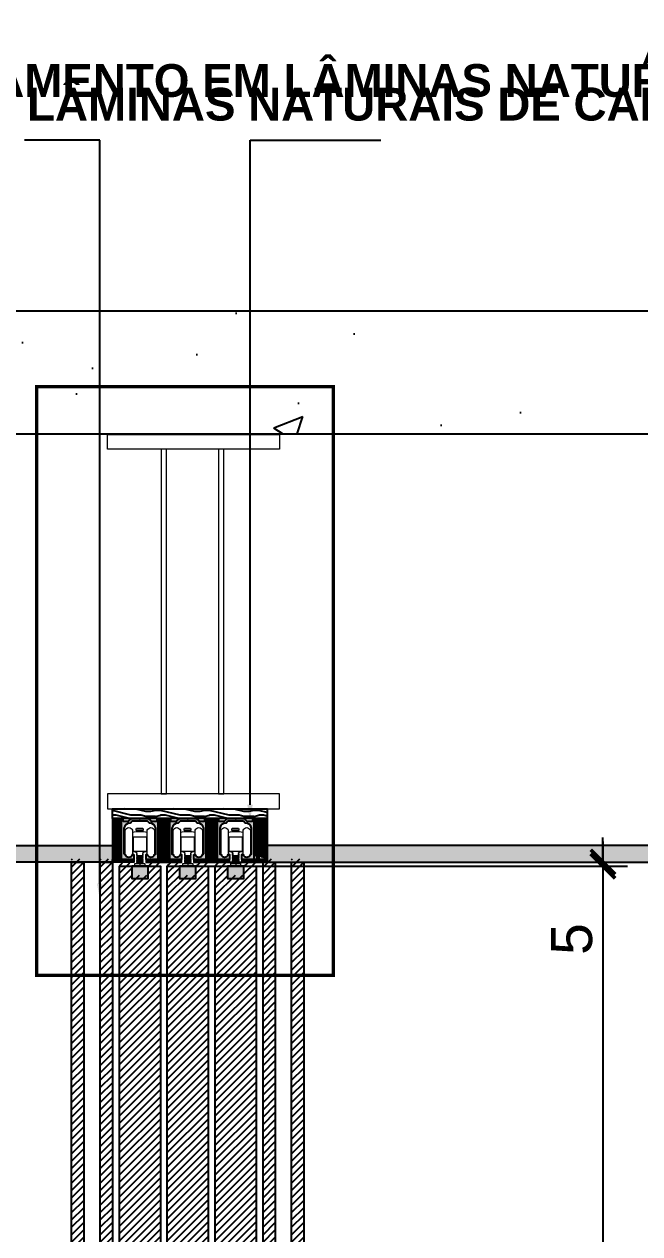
# Model space of a CAD drawing. Header units: millimetres. Extents: x -63251 to 507826, y 5339 to 217512.
# Drawn here: x 179284 to 180035, y 82405 to 83882 of the extents above; entities that cross this region are included whole.
import ezdxf
from ezdxf import colors
from ezdxf.entities.mleader import LeaderData, LeaderLine
from ezdxf.math import Vec2, Vec3

# ---------------------------------------------------------------- set-up
doc = ezdxf.new("R2010")
doc.units = ezdxf.units.MM
doc.header["$PDMODE"] = 3
doc.linetypes.add('TRAÇO 1-1', pattern=[9.525, 6.35, -3.175])
for name, color, linetype in [('AC-EQUIPAMENTO', 7, 'Continuous'), ('COTAS', 9, 'Continuous'), ('DETALHE', 10, 'Continuous'), ('FERRAGEM', 3, 'Continuous'), ('GESSO', 1, 'Continuous'), ('HACHURA', 21, 'Continuous'), ('MARCENARIA . M', 4, 'Continuous'), ('PAREDE', 94, 'Continuous')]:
    doc.layers.add(name, color=color, linetype=linetype)
doc.layers.add('ARQ-PILARES E VIGAS', color=5, linetype='Continuous', lineweight=5)
doc.styles.add('1-1', font='arial.ttf', dxfattribs={"height": 0.2})
doc.styles.add('PADRÃO', font='arial.ttf')
doc.dimstyles.new('1-20', dxfattribs={"dimscale": 20, "dimtxt": 2.5, "dimasz": 1.5, "dimexe": 1.5, "dimexo": 1.5, "dimtad": 1, "dimtxsty": 'PADRÃO', "dimblk": 'ARCHTICK', "dimcen": 2.5, "dimdle": 1.5, "dimclrd": 9, "dimclre": 9, "dimclrt": 6, "dimadec": 0, "dimazin": 0, "dimtfac": 1, "dimtmove": 0, "dimatfit": 3, "dimfxl": 1.25, "dimlwd": -1, "dimlwe": -1, "dimarcsym": 0})
pattern_1 = [(45, (-7700.097, -9249.3288), (-1.122532015, 1.122532015), [])]

# ---------------------------------------------------------------- blocks, each defined once
blk = doc.blocks.new('_ArchTick')
at = {"color": 0, "linetype": 'ByBlock', "const_width": 0.15}
blk.add_lwpolyline([(-0.5, -0.5), (0.5, 0.5)], dxfattribs=at)
blk = doc.blocks.new('*D251')
at = {"layer": 'Defpoints', "color": 0, "transparency": 16777216}
for p in [(179470.9, 82853.7), (179470.9, 79942.7), (179990.5, 79942.7)]:
    blk.add_point(p, dxfattribs=at)
at = {"layer": 'MARCENARIA . M', "color": 9, "transparency": 16777216}
for p, q in [((179990.5, 82883.7), (179990.5, 79912.7)), ((179500.9, 82853.7), (180020.5, 82853.7)), ((179500.9, 79942.7), (180020.5, 79942.7))]:
    blk.add_line(p, q, dxfattribs=at)
at = {"layer": 'MARCENARIA . M', "color": 9, "transparency": 16777216, "xscale": 30, "yscale": 30, "zscale": 30}
for p, rotation in [((179990.5, 82853.7), 90), ((179990.5, 79942.7), 270)]:
    blk.add_blockref('_ArchTick', p, dxfattribs=dict(at, rotation=rotation))
at = {"layer": 'MARCENARIA . M', "color": 6, "transparency": 16777216, "insert": (179952.5, 81398.2), "char_height": 50, "attachment_point": 5, "rotation": 90, "style": 'PADRÃO'}
blk.add_mtext('2911', dxfattribs=at)
blk = doc.blocks.new('*D253')
at = {"layer": 'Defpoints', "color": 0, "transparency": 16777216}
for p in [(179470.9, 82858.7), (179470.9, 82853.7), (179990.5, 82858.7)]:
    blk.add_point(p, dxfattribs=at)
at = {"layer": 'MARCENARIA . M', "color": 9, "transparency": 16777216}
for p, q in [((179990.5, 82858.7), (179990.5, 82888.7)), ((179500.9, 82858.7), (180020.5, 82858.7)), ((179500.9, 82853.7), (180020.5, 82853.7)), ((179990.5, 82858.7), (179990.5, 82853.7)), ((179990.5, 82853.7), (179990.5, 82735.5))]:
    blk.add_line(p, q, dxfattribs=at)
at = {"layer": 'MARCENARIA . M', "color": 9, "transparency": 16777216, "xscale": 30, "yscale": 30, "zscale": 30}
for p, rotation in [((179990.5, 82858.7), 270), ((179990.5, 82853.7), 90)]:
    blk.add_blockref('_ArchTick', p, dxfattribs=dict(at, rotation=rotation))
at = {"layer": 'MARCENARIA . M', "color": 6, "transparency": 16777216, "insert": (179952.6, 82764.6), "char_height": 50, "attachment_point": 5, "rotation": 90, "style": 'PADRÃO'}
blk.add_mtext('5', dxfattribs=at)

msp = doc.modelspace()

# ---------------------------------------------------------------- hatches: boundary and pattern name
at = {"layer": 'AC-EQUIPAMENTO'}
h = msp.add_hatch(dxfattribs=at)
h.set_pattern_fill('ANSI31', color=8, scale=0.5)
h.set_pattern_definition([(45, (-7701.5974, -9249.3288), (-1.122532015, 1.122532015), [])])
h.paths.add_polyline_path([(179402.546, 82911.698), (179391.546, 82911.698), (179391.546, 82865.698), (179391.546, 82861.698), (179397.795, 82861.698), (179397.795, 82865.698), (179400.795, 82865.698), (179400.795, 82861.698), (179402.546, 82861.698)])
h = msp.add_hatch(dxfattribs=at)
h.set_pattern_fill('ANSI31', color=8, scale=0.5)
h.set_pattern_definition([(45, (-7758.5967, -9249.3288), (-1.122532015, 1.122532015), [])])
h.paths.add_polyline_path([(179447.546, 82861.698), (179453.546, 82861.698), (179453.546, 82865.698), (179456.546, 82865.698), (179456.546, 82861.698), (179461.046, 82861.698), (179461.046, 82911.698), (179447.546, 82911.698)])
h = msp.add_hatch(dxfattribs=at)
h.set_pattern_fill('ANSI31', color=8, scale=0.5)
h.set_pattern_definition(pattern_1)
h.paths.add_polyline_path([(179506.046, 82861.698), (179512.046, 82861.698), (179512.046, 82865.698), (179515.046, 82865.698), (179515.046, 82861.698), (179519.546, 82861.698), (179519.546, 82911.698), (179506.046, 82911.698)])
h = msp.add_hatch(dxfattribs=at)
h.set_pattern_fill('ANSI31', color=8, scale=0.5)
h.set_pattern_definition(pattern_1)
h.paths.add_polyline_path([(179564.546, 82865.698), (179570.796, 82865.698), (179580.343, 82861.698), (179580.343, 82911.698), (179564.546, 82911.698)])
h = msp.add_hatch(dxfattribs=at)
h.set_pattern_fill('ANSI31', color=8, scale=2)
h.set_pattern_definition([(45, (5851.8004, 117.213), (-4.49012806, 4.49012806), [])])
h.paths.add_polyline_path([(179356.546, 82862.698), (179341.546, 82862.698), (179341.546, 79937.698), (179356.546, 79937.698)])
h = msp.add_hatch(dxfattribs=at)
h.set_pattern_fill('ANSI31', color=8, scale=2)
h.set_pattern_definition([(45, (5886.8004, 117.213), (-4.49012806, 4.49012806), [])])
h.paths.add_polyline_path([(179391.546, 82862.698), (179376.546, 82862.698), (179376.546, 79937.698), (179391.546, 79937.698)])
h = msp.add_hatch(dxfattribs=at)
h.set_pattern_fill('ANSI31', color=8, scale=0.5)
h.set_pattern_definition([(45, (-7830.5619, -9279.6633), (-1.122532015, 1.122532015), [])])
h.paths.add_polyline_path([(179391.546, 82861.698), (179397.795, 82861.698), (179397.795, 82865.698), (179400.795, 82865.698), (179400.795, 82861.698), (179417.546, 82861.698), (179417.546, 82858.698), (179391.546, 82858.698)])
h = msp.add_hatch(dxfattribs=at)
h.set_pattern_fill('ANSI31', color=8, scale=0.5)
h.set_pattern_definition([(45, (-7943.311, -9279.6633), (-1.122532015, 1.122532015), [])])
h.paths.add_polyline_path([(179476.046, 82861.698), (179456.546, 82861.698), (179456.546, 82865.698), (179453.546, 82865.698), (179453.546, 82861.698), (179432.546, 82861.698), (179432.546, 82858.698), (179476.046, 82858.698)])
h = msp.add_hatch(dxfattribs=at)
h.set_pattern_fill('ANSI31', color=8, scale=0.5)
h.set_pattern_definition([(45, (-7884.8113, -9279.6633), (-1.122532015, 1.122532015), [])])
h.paths.add_polyline_path([(179534.546, 82861.698), (179515.046, 82861.698), (179515.046, 82865.698), (179512.046, 82865.698), (179512.046, 82861.698), (179491.046, 82861.698), (179491.046, 82858.698), (179534.546, 82858.698)])
h = msp.add_hatch(dxfattribs=at)
h.set_pattern_fill('ANSI31', color=8, scale=0.5)
h.set_pattern_definition([(45, (-7829.0614, -9279.6633), (-1.122532015, 1.122532015), [])])
h.paths.add_polyline_path([(179580.343, 82861.698), (179570.796, 82861.698), (179570.796, 82865.698), (179567.796, 82865.698), (179567.796, 82861.698), (179549.546, 82861.698), (179549.546, 82858.698), (179580.343, 82858.698)])
h = msp.add_hatch(dxfattribs=at)
h.set_pattern_fill('ANSI31', color=8, scale=2)
h.set_pattern_definition([(45, (6085.6954, 117.213), (-4.49012806, 4.49012806), [])])
h.paths.add_polyline_path([(179590.441, 82862.698), (179575.441, 82862.698), (179575.441, 79937.698), (179590.441, 79937.698)])
h = msp.add_hatch(dxfattribs=at)
h.set_pattern_fill('ANSI31', color=8, scale=2)
h.set_pattern_definition([(45, (6120.5976, 117.213), (-4.49012806, 4.49012806), [])])
h.paths.add_polyline_path([(179625.343, 82862.698), (179610.343, 82862.698), (179610.343, 79937.698), (179625.343, 79937.698)])
h = msp.add_hatch(dxfattribs=at)
h.set_pattern_fill('ANSI31', color=8, scale=2)
h.set_pattern_definition([(45, (26324.365, -5536.941), (-4.49012806, 4.49012806), [])])
h.paths.add_polyline_path([(179450.046, 82857.698), (179435.046, 82857.698), (179435.046, 82842.698), (179415.046, 82842.698), (179415.046, 82857.698), (179400.046, 82857.698), (179400.046, 79942.698), (179450.046, 79942.698)])
h = msp.add_hatch(dxfattribs=at)
h.set_pattern_fill('ANSI31', color=8, scale=2)
h.set_pattern_definition([(45, (26382.8657, -5536.941), (-4.49012806, 4.49012806), [])])
h.paths.add_polyline_path([(179508.546, 82857.698), (179493.546, 82857.698), (179493.546, 82842.698), (179473.546, 82842.698), (179473.546, 82857.698), (179458.546, 82857.698), (179458.546, 79942.698), (179508.546, 79942.698)])
h = msp.add_hatch(dxfattribs=at)
h.set_pattern_fill('ANSI31', color=8, scale=2)
h.set_pattern_definition([(45, (26441.365, -5536.941), (-4.49012806, 4.49012806), [])])
h.paths.add_polyline_path([(179567.046, 82857.698), (179552.046, 82857.698), (179552.045, 82842.698), (179532.045, 82842.698), (179532.046, 82857.698), (179517.046, 82857.698), (179517.046, 79942.698), (179534.546, 79942.698), (179534.546, 79957.698), (179549.546, 79957.698), (179549.546, 79942.698), (179567.046, 79942.698)])
at = {"layer": 'HACHURA'}
h = msp.add_hatch(dxfattribs=at)
h.set_pattern_fill('AR-CONC', color=21, scale=2)
h.set_pattern_definition([(50, (135179.63, 60829.57), (364.3693, -31.8782), [38.1, -419.1]), (355, (135179.63, 60829.57), (-70.4868, 382.1137), [30.48, -335.2812]), (100.45144, (135210, 60826.9), (293.8825, 350.2355), [32.38, -356.1805]), (46.1842, (135179.63, 60931.17), (542.158, -84.0847), [57.15, -628.65]), (96.6356, (135224.8, 60924.16), (474.808, 494.852), [48.57, -534.271]), (351.1842, (135179.6, 60931.17), (474.808, 494.852), [45.72, -502.9195]), (21, (135230.43, 60905.77), (303.2288, -204.5304), [38.1, -419.1]), (326, (135230.43, 60905.77), (123.604, 368.376), [30.48, -335.28]), (71.45144, (135255.7, 60888.73), (426.8328, 163.8455), [32.38, -356.18]), (37.5, (135179.63, 60829.57), (6.1772, 169.11008), [0, -331.216, 0, -340.36, 0, -336.55]), (7.5, (135179.63, 60829.57), (133.6393, 200.36115), [0, -194.056, 0, -323.596, 0, -128.27]), (327.5, (135066.34, 60829.57), (271.1812, -11.4575), [0, -127, 0, -396.24, 0, -525.78]), (317.5, (135015.54, 60829.57), (296.2584, 50.853), [0, -165.1, 0, -263.144, 0, -373.38])])
h.paths.add_polyline_path([(178233.595, 83531.698), (178233.595, 83381.698), (180729.386, 83381.698), (180729.386, 83531.698)])
at = {"layer": 'HACHURA', "ltscale": 0.3}
h = msp.add_hatch(dxfattribs=at)
h.set_pattern_fill('LEGNO1', color=8, scale=60, angle=180, pattern_type=2)
h.set_pattern_definition([(180, (4166.1, -4.24), (-7e-15, -60), [12, -18, 6, -24]), (180, (4124.1, -5.74), (-7e-15, -60), [12, -48]), (180, (4130.1, -8.74), (-7e-15, -60), [6, -54]), (180, (4163.1, -10.24), (-7e-15, -60), [3, -42, 3, -12]), (180, (4142.1, -13.24), (-7e-15, -60), [12, -18, 3, -27]), (180, (4157.1, -14.74), (-7e-15, -60), [9, -51]), (180, (4142.1, -16.24), (-7e-15, -60), [18, -42]), (180, (4160.1, -17.74), (-7e-15, -60), [12, -48]), (180, (4136.1, -19.24), (-7e-15, -60), [30, -30]), (180, (4154.1, -22.24), (-7e-15, -60), [6, -18, 12, -24]), (180, (4112.1, -23.74), (-7e-15, -60), [12, -48]), (180, (4124.1, -25.24), (-7e-15, -60), [6, -54]), (180, (4136.1, -26.74), (-7e-15, -60), [6, -54]), (180, (4166.1, -28.24), (-7e-15, -60), [12, -48]), (180, (4136.1, -29.74), (-7e-15, -60), [12, -48]), (180, (4136.1, -32.74), (-7e-15, -60), [12, -12, 12, -24]), (180, (4148.1, -35.74), (-7e-15, -60), [6, -30, 12, -12]), (180, (4136.1, -37.24), (-7e-15, -60), [18, -42]), (180, (4136.1, -40.24), (-7e-15, -60), [12, -48]), (180, (4160.1, -41.74), (-7e-15, -60), [18, -24, 6, -12]), (180, (4160.1, -44.74), (-7e-15, -60), [30, -30]), (180, (4124.1, -46.24), (-7e-15, -60), [6, -54]), (180, (4142.1, -47.74), (-7e-15, -60), [12, -48]), (180, (4154.1, -49.24), (-7e-15, -60), [6, -24, 6, -24]), (180, (4160.1, -50.74), (-7e-15, -60), [6, -18, 12, -24]), (180, (4148.1, -52.24), (-7e-15, -60), [6, -30, 6, -18]), (180, (4136.1, -53.74), (-7e-15, -60), [18, -42]), (180, (4160.1, -56.74), (-7e-15, -60), [12, -48]), (180, (4130.1, -58.24), (-7e-15, -60), [6, -54]), (180, (4118.1, -59.74), (-7e-15, -60), [6, -54]), (194.0362435, (4124.102, -8.738), (-60, 2e-09), [6.18, -241.206332]), (194.0362435, (4118.102, -22.238), (-60, 2e-09), [6.18, -241.206332]), (194.0362435, (4124.102, -58.238), (-60, 2e-09), [6.18, -241.206332]), (194.0362435, (4142.102, -35.738), (-60, 2e-09), [6.18, -241.206332]), (194.0362435, (4130.102, -44.738), (-60, 2e-09), [6.18, -241.206332]), (194.0362435, (4124.102, -40.238), (-60, 2e-09), [6.18, -241.206332]), (194.0362435, (4154.102, -50.738), (-60, 2e-09), [6.18, -241.206332]), (194.0362435, (4130.102, -47.738), (-60, 2e-09), [6.18, -241.206332]), (194.0362435, (4118.102, -25.238), (-60, 2e-09), [12.36, -235.026332]), (194.0362435, (4124.102, -29.738), (-60, 2e-09), [12.36, -235.026332]), (194.0362435, (4124.102, -32.738), (-60, 2e-09), [12.36, -235.026332]), (345.9637565, (4142.102, -13.238), (60, 2e-09), [6.18, -12.36, 6.18, -222.666332]), (345.9637565, (4154.102, -22.238), (60, 2e-09), [6.18, -241.206332]), (345.9637565, (4154.102, -49.238), (60, 2e-09), [12.36, -235.026332]), (14.0362435, (4124.102, -5.738), (60, -2e-09), [6.18, -241.206332]), (165.9637565, (4112.102, -5.738), (-60, -2e-09), [6.18, -241.206332]), (165.9637565, (4130.102, -26.738), (-60, -2e-09), [6.18, -241.206332]), (165.9637565, (4118.102, -37.238), (-60, -2e-09), [6.18, -241.206332]), (165.9637565, (4142.102, -41.738), (-60, -2e-09), [6.18, -241.206332]), (165.9637565, (4148.102, -49.238), (-60, -2e-09), [6.18, -241.206332]), (165.9637565, (4142.102, -52.238), (-60, -2e-09), [6.18, -241.206332]), (165.9637565, (4142.102, -41.738), (-60, -2e-09), [6.18, -241.206332]), (165.9637565, (4124.102, -50.738), (-60, -2e-09), [24.72, -222.666332]), (165.9637565, (4160.102, -10.238), (-60, -2e-09), [24.72, -222.666332]), (165.9637565, (4154.102, -14.738), (-60, -2e-09), [24.72, -222.666332]), (165.9637565, (4148.102, -17.738), (-60, -2e-09), [6.18, -12.36, 12.36, -216.486332]), (165.9637565, (4148.102, -22.238), (-60, -2e-09), [12.36, -12.36, 12.36, -210.306332]), (165.9637565, (4154.102, -28.238), (-60, -2e-09), [24.72, -222.666332]), (165.9637565, (4160.102, -32.738), (-60, -2e-09), [24.72, -222.666332]), (165.9637565, (4160.102, -35.738), (-60, -2e-09), [24.72, -222.666332]), (165.9637565, (4118.102, -53.738), (-60, -2e-09), [6.18, -241.206332]), (165.9637675, (4112.102, -59.738), (-60, -1.15e-05), [12.36, -235.026332]), (165.9637675, (4148.102, -56.738), (-60, -1.15e-05), [12.36, -235.026332]), (165.9637575, (4154.102, -4.238), (-60, -1e-06), [24.72, -222.666332]), (165.9637575, (4118.102, -46.238), (-60, -1e-06), [18.54, -228.846332]), (165.9637575, (4112.102, -41.738), (-60, -1e-06), [37.08, -210.306332])])
h.paths.add_polyline_path([(179580.343, 82923.698), (179391.546, 82923.698), (179391.546, 82911.698), (179415.133, 82911.698), (179580.343, 82911.698)])
at = {"layer": 'HACHURA', "true_color": 0xba9673}
h = msp.add_hatch(color=33, dxfattribs=at)
h.dxf.hatch_style = 1
h.paths.add_polyline_path([(178233.595, 82878.698), (178233.595, 82858.698), (179391.546, 82858.698), (179391.546, 82878.698)])
h = msp.add_hatch(color=33, dxfattribs=at)
h.dxf.hatch_style = 1
h.paths.add_polyline_path([(180729.386, 82858.698), (180729.386, 82878.698), (179580.343, 82878.698), (179580.343, 82858.698)])
at = {"layer": 'MARCENARIA . M'}
h = msp.add_hatch(color=8, dxfattribs=at)
h.dxf.hatch_style = 1
h.paths.add_polyline_path([(179407.131, 82867.834, 0.33605523), (179406.65, 82868.198), (179406.046, 82868.198, -0.41421356), (179405.546, 82868.698), (179405.546, 82900.198, -0.33523574), (179413.091, 82906.196, 0.19250473), (179413.432, 82906.342), (179415.642, 82908.552, -0.19891237), (179415.996, 82908.698), (179424.469, 82908.698, 0.26794919), (179424.902, 82908.948), (179425.046, 82909.198), (179425.19, 82908.948, 0.26794919), (179425.623, 82908.698), (179434.096, 82908.698, -0.19891237), (179434.45, 82908.552), (179436.659, 82906.342, 0.19250473), (179437.001, 82906.196, -0.33523574), (179444.546, 82900.198), (179444.546, 82868.698, -0.41421356), (179444.046, 82868.198), (179443.442, 82868.198, 0.33605523), (179442.96, 82867.834, -0.35330176), (179438.546, 82864.698, -0.35330178), (179434.131, 82867.834, 0.33605523), (179433.65, 82868.198), (179433.046, 82868.198, 0.41421356), (179432.546, 82867.698), (179432.546, 82861.698), (179447.546, 82861.698), (179447.546, 82881.698), (179447.546, 82911.698), (179446.546, 82911.698, 0.41421356), (179446.046, 82911.198), (179446.046, 82909.198, -0.41421356), (179445.546, 82908.698), (179438.753, 82908.698, -0.19891237), (179438.399, 82908.845), (179435.692, 82911.552, 0.19891237), (179435.339, 82911.698), (179414.753, 82911.698, 0.19891237), (179414.399, 82911.552), (179411.692, 82908.845, -0.19891237), (179411.339, 82908.698), (179405.546, 82908.698), (179404.546, 82908.698, -0.41421356), (179404.046, 82909.198), (179404.046, 82911.198, 0.41421356), (179403.546, 82911.698), (179402.546, 82911.698), (179402.546, 82861.698), (179417.546, 82861.698), (179417.546, 82867.698, 0.41421356), (179417.046, 82868.198), (179416.442, 82868.198, 0.33605523), (179415.96, 82867.834, -0.35330177), (179411.546, 82864.698, -0.35330177)])
h = msp.add_hatch(color=8, dxfattribs=at)
h.dxf.hatch_style = 1
h.paths.add_polyline_path([(179465.632, 82867.834, 0.33605523), (179465.151, 82868.198), (179464.546, 82868.198, -0.41421356), (179464.046, 82868.698), (179464.046, 82900.198, -0.33523574), (179471.592, 82906.196, 0.19250473), (179471.933, 82906.342), (179474.143, 82908.552, -0.19891237), (179474.496, 82908.698), (179482.969, 82908.698, 0.26794919), (179483.402, 82908.948), (179483.546, 82909.198), (179483.691, 82908.948, 0.26794919), (179484.124, 82908.698), (179492.597, 82908.698, -0.19891237), (179492.95, 82908.552), (179495.16, 82906.342, 0.19250473), (179495.501, 82906.196, -0.33523574), (179503.046, 82900.198), (179503.046, 82868.698, -0.41421356), (179502.546, 82868.198), (179501.942, 82868.198, 0.33605523), (179501.461, 82867.834, -0.35330176), (179497.046, 82864.698, -0.35330178), (179492.632, 82867.834, 0.33605523), (179492.151, 82868.198), (179491.546, 82868.198, 0.41421356), (179491.046, 82867.698), (179491.046, 82861.698), (179506.046, 82861.698), (179506.046, 82881.698), (179506.046, 82911.698), (179505.046, 82911.698, 0.41421356), (179504.546, 82911.198), (179504.546, 82909.198, -0.41421356), (179504.046, 82908.698), (179497.253, 82908.698, -0.19891237), (179496.9, 82908.845), (179494.193, 82911.552, 0.19891237), (179493.839, 82911.698), (179473.253, 82911.698, 0.19891237), (179472.9, 82911.552), (179470.193, 82908.845, -0.19891237), (179469.839, 82908.698), (179464.046, 82908.698), (179463.046, 82908.698, -0.41421356), (179462.546, 82909.198), (179462.546, 82911.198, 0.41421356), (179462.046, 82911.698), (179461.046, 82911.698), (179461.046, 82861.698), (179476.046, 82861.698), (179476.046, 82867.698, 0.41421356), (179475.546, 82868.198), (179474.942, 82868.198, 0.33605523), (179474.461, 82867.834, -0.35330177), (179470.046, 82864.698, -0.35330177)])
h = msp.add_hatch(color=8, dxfattribs=at)
h.dxf.hatch_style = 1
h.paths.add_polyline_path([(179524.131, 82867.834, 0.33605523), (179523.65, 82868.198), (179523.046, 82868.198, -0.41421356), (179522.546, 82868.698), (179522.546, 82900.198, -0.33523574), (179530.091, 82906.196, 0.19250473), (179530.432, 82906.342), (179532.642, 82908.552, -0.19891237), (179532.996, 82908.698), (179541.469, 82908.698, 0.26794919), (179541.902, 82908.948), (179542.046, 82909.198), (179542.19, 82908.948, 0.26794919), (179542.623, 82908.698), (179551.096, 82908.698, -0.19891237), (179551.45, 82908.552), (179553.659, 82906.342, 0.19250473), (179554.001, 82906.196, -0.33523574), (179561.546, 82900.198), (179561.546, 82868.698, -0.41421356), (179561.046, 82868.198), (179560.442, 82868.198, 0.33605523), (179559.96, 82867.834, -0.35330176), (179555.546, 82864.698, -0.35330178), (179551.131, 82867.834, 0.33605523), (179550.65, 82868.198), (179550.046, 82868.198, 0.41421356), (179549.546, 82867.698), (179549.546, 82861.698), (179564.546, 82861.698), (179564.546, 82881.698), (179564.546, 82911.698), (179563.546, 82911.698, 0.41421356), (179563.046, 82911.198), (179563.046, 82909.198, -0.41421356), (179562.546, 82908.698), (179555.753, 82908.698, -0.19891237), (179555.399, 82908.845), (179552.692, 82911.552, 0.19891237), (179552.339, 82911.698), (179531.753, 82911.698, 0.19891237), (179531.399, 82911.552), (179528.692, 82908.845, -0.19891237), (179528.339, 82908.698), (179522.546, 82908.698), (179521.546, 82908.698, -0.41421356), (179521.046, 82909.198), (179521.046, 82911.198, 0.41421356), (179520.546, 82911.698), (179519.546, 82911.698), (179519.546, 82861.698), (179534.546, 82861.698), (179534.546, 82867.698, 0.41421356), (179534.046, 82868.198), (179533.442, 82868.198, 0.33605523), (179532.96, 82867.834, -0.35330177), (179528.546, 82864.698, -0.35330177)])
h = msp.add_hatch(color=8, dxfattribs=at)
h.dxf.hatch_style = 1
h.paths.add_polyline_path([(179435.046, 82853.698), (179435.046, 82838.698), (179415.046, 82838.698), (179415.046, 82853.698)])
h = msp.add_hatch(color=8, dxfattribs=at)
h.dxf.hatch_style = 1
h.paths.add_polyline_path([(179493.546, 82853.698), (179493.546, 82838.698), (179473.546, 82838.698), (179473.546, 82853.698)])
h = msp.add_hatch(color=8, dxfattribs=at)
h.dxf.hatch_style = 1
h.paths.add_polyline_path([(179493.546, 82853.698), (179493.546, 82838.698), (179473.546, 82838.698), (179473.546, 82853.698)])
h = msp.add_hatch(color=8, dxfattribs=at)
h.dxf.hatch_style = 1
h.paths.add_polyline_path([(179552.045, 82853.698), (179552.045, 82838.698), (179532.045, 82838.698), (179532.045, 82853.698)])
h = msp.add_hatch(color=8, dxfattribs=at)
h.dxf.hatch_style = 1
h.paths.add_polyline_path([(179552.045, 82853.698), (179552.045, 82838.698), (179532.045, 82838.698), (179532.045, 82853.698)])

# ---------------------------------------------------------------- linework, layer by layer
at = {"layer": 'ARQ-PILARES E VIGAS'}
for points in [[(179595.343, 83362.788), (179385.343, 83362.788), (179385.343, 83380.878), (179595.343, 83380.878)], [(179457.408, 83362.788), (179451.058, 83362.788), (179451.058, 82941.788), (179457.408, 82941.788)], [(179527.408, 83362.788), (179521.058, 83362.788), (179521.058, 82941.788), (179527.408, 82941.788)], [(179595.343, 82941.788), (179385.343, 82941.788), (179385.343, 82923.698), (179595.343, 82923.698)]]:
    msp.add_lwpolyline(points, close=True, dxfattribs=at)
at = {"layer": 'DETALHE', "color": 10, "linetype": 'TRAÇO 1-1', "const_width": 4}
msp.add_lwpolyline([(179299.121, 83439.464), (179661.417, 83439.464), (179661.417, 82720.272), (179299.121, 82720.272)], close=True, dxfattribs=at)
at = {"layer": 'FERRAGEM', "color": 1, "lineweight": 5}
for p, q in [((179415.96, 82889.535), (179434.131, 82889.535)), ((179474.461, 82889.535), (179492.632, 82889.535)), ((179532.96, 82889.535), (179551.131, 82889.535)), ((179415.96, 82871.737), (179419.044, 82871.737)), ((179431.047, 82871.737), (179434.131, 82871.737)), ((179474.461, 82871.737), (179477.545, 82871.737)), ((179489.548, 82871.737), (179492.632, 82871.737)), ((179532.96, 82871.737), (179536.044, 82871.737)), ((179548.047, 82871.737), (179551.131, 82871.737)), ((179425.046, 82856.698, 0), (179425.046, 82853.698, 0)), ((179483.546, 82856.698, 0), (179483.546, 82853.698, 0)), ((179542.046, 82856.698, 0), (179542.046, 82853.698, 0))]:
    msp.add_line(p, q, dxfattribs=at)
at = {"layer": 'FERRAGEM'}
for points in [[(179411.546, 82864.698, 0.35330177), (179415.96, 82867.834, -0.33605523), (179416.442, 82868.198), (179417.046, 82868.198, -0.41421356), (179417.546, 82867.698), (179417.546, 82861.698), (179402.546, 82861.698), (179402.546, 82911.698), (179403.546, 82911.698, -0.41421356), (179404.046, 82911.198), (179404.046, 82909.198, 0.41421356), (179404.546, 82908.698), (179405.546, 82908.698), (179411.339, 82908.698, 0.19891237), (179411.692, 82908.845), (179414.399, 82911.552, -0.19891237), (179414.753, 82911.698), (179435.339, 82911.698, -0.19891237), (179435.692, 82911.552), (179438.399, 82908.845, 0.19891237), (179438.753, 82908.698), (179445.546, 82908.698, 0.41421356), (179446.046, 82909.198), (179446.046, 82911.198, -0.41421356), (179446.546, 82911.698), (179447.546, 82911.698), (179447.546, 82861.698), (179432.546, 82861.698), (179432.546, 82867.698, -0.41421356), (179433.046, 82868.198), (179433.65, 82868.198, -0.33605523), (179434.131, 82867.834, 0.35330178), (179438.546, 82864.698, 0.35330176), (179442.96, 82867.834, -0.33605523), (179443.442, 82868.198), (179444.046, 82868.198, 0.41421356), (179444.546, 82868.698), (179444.546, 82900.198, 0.33523574), (179437.001, 82906.196, -0.19250473), (179436.659, 82906.342), (179434.45, 82908.552, 0.19891237), (179434.096, 82908.698), (179425.623, 82908.698, -0.26794919), (179425.19, 82908.948), (179425.046, 82909.198), (179424.902, 82908.948, -0.26794919), (179424.469, 82908.698), (179415.996, 82908.698, 0.19891237), (179415.642, 82908.552), (179413.432, 82906.342, -0.19250473), (179413.091, 82906.196, 0.33523574), (179405.546, 82900.198), (179405.546, 82868.698, 0.41421356), (179406.046, 82868.198), (179406.65, 82868.198, -0.33605523), (179407.131, 82867.834, 0.35330177), (179411.546, 82864.698, -0.35330177)], [(179470.046, 82864.698, 0.35330177), (179474.461, 82867.834, -0.33605523), (179474.942, 82868.198), (179475.546, 82868.198, -0.41421356), (179476.046, 82867.698), (179476.046, 82861.698), (179461.046, 82861.698), (179461.046, 82911.698), (179462.046, 82911.698, -0.41421356), (179462.546, 82911.198), (179462.546, 82909.198, 0.41421356), (179463.046, 82908.698), (179464.046, 82908.698), (179469.839, 82908.698, 0.19891237), (179470.193, 82908.845), (179472.9, 82911.552, -0.19891237), (179473.253, 82911.698), (179493.839, 82911.698, -0.19891237), (179494.193, 82911.552), (179496.9, 82908.845, 0.19891237), (179497.253, 82908.698), (179504.046, 82908.698, 0.41421356), (179504.546, 82909.198), (179504.546, 82911.198, -0.41421356), (179505.046, 82911.698), (179506.046, 82911.698), (179506.046, 82861.698), (179491.046, 82861.698), (179491.046, 82867.698, -0.41421356), (179491.546, 82868.198), (179492.151, 82868.198, -0.33605523), (179492.632, 82867.834, 0.35330178), (179497.046, 82864.698, 0.35330176), (179501.461, 82867.834, -0.33605523), (179501.942, 82868.198), (179502.546, 82868.198, 0.41421356), (179503.046, 82868.698), (179503.046, 82900.198, 0.33523574), (179495.501, 82906.196, -0.19250473), (179495.16, 82906.342), (179492.95, 82908.552, 0.19891237), (179492.597, 82908.698), (179484.124, 82908.698, -0.26794919), (179483.691, 82908.948), (179483.546, 82909.198), (179483.402, 82908.948, -0.26794919), (179482.969, 82908.698), (179474.496, 82908.698, 0.19891237), (179474.143, 82908.552), (179471.933, 82906.342, -0.19250473), (179471.592, 82906.196, 0.33523574), (179464.046, 82900.198), (179464.046, 82868.698, 0.41421356), (179464.546, 82868.198), (179465.151, 82868.198, -0.33605523), (179465.632, 82867.834, 0.35330177), (179470.046, 82864.698, -0.35330177)], [(179528.546, 82864.698, 0.35330177), (179532.96, 82867.834, -0.33605523), (179533.442, 82868.198), (179534.046, 82868.198, -0.41421356), (179534.546, 82867.698), (179534.546, 82861.698), (179519.546, 82861.698), (179519.546, 82911.698), (179520.546, 82911.698, -0.41421356), (179521.046, 82911.198), (179521.046, 82909.198, 0.41421356), (179521.546, 82908.698), (179522.546, 82908.698), (179528.339, 82908.698, 0.19891237), (179528.692, 82908.845), (179531.399, 82911.552, -0.19891237), (179531.753, 82911.698), (179552.339, 82911.698, -0.19891237), (179552.692, 82911.552), (179555.399, 82908.845, 0.19891237), (179555.753, 82908.698), (179562.546, 82908.698, 0.41421356), (179563.046, 82909.198), (179563.046, 82911.198, -0.41421356), (179563.546, 82911.698), (179564.546, 82911.698), (179564.546, 82861.698), (179549.546, 82861.698), (179549.546, 82867.698, -0.41421356), (179550.046, 82868.198), (179550.65, 82868.198, -0.33605523), (179551.131, 82867.834, 0.35330178), (179555.546, 82864.698, 0.35330176), (179559.96, 82867.834, -0.33605523), (179560.442, 82868.198), (179561.046, 82868.198, 0.41421356), (179561.546, 82868.698), (179561.546, 82900.198, 0.33523574), (179554.001, 82906.196, -0.19250473), (179553.659, 82906.342), (179551.45, 82908.552, 0.19891237), (179551.096, 82908.698), (179542.623, 82908.698, -0.26794919), (179542.19, 82908.948), (179542.046, 82909.198), (179541.902, 82908.948, -0.26794919), (179541.469, 82908.698), (179532.996, 82908.698, 0.19891237), (179532.642, 82908.552), (179530.432, 82906.342, -0.19250473), (179530.091, 82906.196, 0.33523574), (179522.546, 82900.198), (179522.546, 82868.698, 0.41421356), (179523.046, 82868.198), (179523.65, 82868.198, -0.33605523), (179524.131, 82867.834, 0.35330177), (179528.546, 82864.698, -0.35330177)]]:
    msp.add_lwpolyline(points, format="xyb", dxfattribs=at)
at = {"layer": 'FERRAGEM', "color": 1, "lineweight": 5}
for points in [[(179407.131, 82867.849), (179407.131, 82897.547, -0.71380968), (179415.96, 82897.547), (179415.96, 82867.849, -0.71380968)], [(179434.131, 82867.849), (179434.131, 82897.547, -0.71380968), (179442.96, 82897.547), (179442.96, 82867.849, -0.71380968)], [(179465.632, 82867.849), (179465.632, 82897.547, -0.71380968), (179474.461, 82897.547), (179474.461, 82867.849, -0.71380968)], [(179492.632, 82867.849), (179492.632, 82897.547, -0.71380968), (179501.461, 82897.547), (179501.461, 82867.849, -0.71380968)], [(179524.131, 82867.849), (179524.131, 82897.547, -0.71380968), (179532.96, 82897.547), (179532.96, 82867.849, -0.71380968)], [(179551.131, 82867.849), (179551.131, 82897.547, -0.71380968), (179559.96, 82897.547), (179559.96, 82867.849, -0.71380968)]]:
    msp.add_lwpolyline(points, format="xyb", close=True, dxfattribs=at)
for points in [[(179420.44, 82897.024), (179420.44, 82899.392), (179421.085, 82900.037), (179428.294, 82900.037), (179428.94, 82899.392), (179428.94, 82897.024)], [(179420.44, 82899.392), (179428.94, 82899.392)], [(179420.44, 82897.024), (179428.94, 82897.024)], [(179421.946, 82895.646), (179421.946, 82897.024)], [(179427.433, 82895.671), (179427.433, 82897.024)], [(179478.94, 82897.024), (179478.94, 82899.392), (179479.586, 82900.037), (179486.795, 82900.037), (179487.44, 82899.392), (179487.44, 82897.024)], [(179478.94, 82899.392), (179487.44, 82899.392)], [(179478.94, 82897.024), (179487.44, 82897.024)], [(179480.446, 82895.646), (179480.446, 82897.024)], [(179485.934, 82895.671), (179485.934, 82897.024)], [(179537.44, 82897.024), (179537.44, 82899.392), (179538.085, 82900.037), (179545.294, 82900.037), (179545.94, 82899.392), (179545.94, 82897.024)], [(179537.44, 82899.392), (179545.94, 82899.392)], [(179537.44, 82897.024), (179545.94, 82897.024)], [(179538.946, 82895.646), (179538.946, 82897.024)], [(179544.433, 82895.671), (179544.433, 82897.024)], [(179417.151, 82871.737), (179417.151, 82889.535), (179432.941, 82889.535), (179432.941, 82871.737), (179417.151, 82871.737)], [(179475.651, 82871.737), (179475.651, 82889.535), (179491.442, 82889.535), (179491.442, 82871.737), (179475.651, 82871.737)], [(179534.151, 82871.737), (179534.151, 82889.535), (179549.941, 82889.535), (179549.941, 82871.737), (179534.151, 82871.737)], [(179431.047, 82871.737), (179428.227, 82868.917), (179428.227, 82866.319), (179421.865, 82866.319), (179421.865, 82868.917), (179419.044, 82871.737)], [(179420.774, 82863.52), (179429.146, 82864.6), (179428.741, 82865.005), (179429.146, 82865.276), (179420.774, 82864.195)], [(179420.774, 82860.145), (179429.146, 82861.225), (179428.741, 82861.63), (179429.146, 82861.9), (179420.774, 82860.82)], [(179420.86, 82864.341), (179421.265, 82864.747), (179420.86, 82865.152), (179421.265, 82865.422), (179420.86, 82865.827), (179421.265, 82866.097), (179420.86, 82866.502), (179421.265, 82866.772), (179420.86, 82867.177), (179421.265, 82867.447), (179420.86, 82867.852), (179421.265, 82868.122), (179420.86, 82868.527), (179421.265, 82868.797), (179420.86, 82869.202), (179421.265, 82869.472), (179420.86, 82869.877), (179420.882, 82869.899)], [(179421.736, 82869.045), (179420.86, 82868.932)], [(179420.86, 82868.257), (179421.865, 82868.387)], [(179420.86, 82867.582), (179421.865, 82867.712)], [(179420.86, 82866.907), (179421.865, 82867.036)], [(179421.865, 82867.036), (179420.86, 82866.907)], [(179420.86, 82864.881), (179429.232, 82865.962), (179428.827, 82866.367), (179429.232, 82866.637)], [(179421.865, 82866.361), (179420.86, 82866.232)], [(179420.86, 82866.232), (179421.865, 82866.361)], [(179420.86, 82865.557), (179426.766, 82866.319)], [(179420.86, 82864.206), (179429.232, 82865.287), (179428.827, 82865.692), (179429.232, 82865.962)], [(179420.86, 82862.856), (179429.232, 82863.936), (179428.827, 82864.341), (179429.232, 82864.611), (179420.86, 82863.531)], [(179421.049, 82856.698), (179421.265, 82856.915), (179420.86, 82857.185), (179421.265, 82857.59), (179420.86, 82857.86), (179421.265, 82858.265), (179420.86, 82858.67), (179421.265, 82859.075), (179420.86, 82859.345), (179421.265, 82859.751), (179420.86, 82860.021), (179421.265, 82860.426), (179420.86, 82860.696), (179421.265, 82861.101), (179420.86, 82861.506), (179421.265, 82861.911), (179420.86, 82862.181), (179421.265, 82862.586), (179420.86, 82862.856), (179421.265, 82863.261), (179420.86, 82863.531), (179421.265, 82863.936), (179420.86, 82864.341)], [(179420.86, 82862.181), (179429.232, 82863.261), (179428.827, 82863.666), (179429.232, 82863.936)], [(179420.86, 82861.506), (179429.232, 82862.586), (179428.827, 82862.991), (179429.232, 82863.261)], [(179420.86, 82860.831), (179429.232, 82861.911), (179428.827, 82862.316), (179429.232, 82862.586)], [(179420.86, 82859.481), (179429.232, 82860.561), (179428.827, 82860.966), (179429.232, 82861.236), (179420.86, 82860.156)], [(179420.86, 82858.805), (179429.232, 82859.886), (179428.827, 82860.291), (179429.232, 82860.561)], [(179428.227, 82868.532), (179429.232, 82868.662), (179428.827, 82869.067), (179429.232, 82869.337)], [(179428.227, 82867.857), (179429.232, 82867.987), (179428.827, 82868.392), (179429.232, 82868.662)], [(179428.227, 82867.182), (179429.232, 82867.312), (179428.827, 82867.717), (179429.232, 82867.987), (179428.227, 82867.857)], [(179428.227, 82866.507), (179429.232, 82866.637), (179428.827, 82867.042), (179429.232, 82867.312), (179428.227, 82867.182)], [(179428.561, 82869.251), (179429.232, 82869.337), (179428.939, 82869.629)], [(179489.548, 82871.737), (179486.727, 82868.917), (179486.727, 82866.319), (179480.365, 82866.319), (179480.365, 82868.917), (179477.545, 82871.737)], [(179479.275, 82863.52), (179487.646, 82864.6), (179487.241, 82865.005), (179487.646, 82865.276), (179479.275, 82864.195)], [(179479.275, 82860.145), (179487.646, 82861.225), (179487.241, 82861.63), (179487.646, 82861.9), (179479.275, 82860.82)], [(179479.361, 82864.341), (179479.766, 82864.747), (179479.361, 82865.152), (179479.766, 82865.422), (179479.361, 82865.827), (179479.766, 82866.097), (179479.361, 82866.502), (179479.766, 82866.772), (179479.361, 82867.177), (179479.766, 82867.447), (179479.361, 82867.852), (179479.766, 82868.122), (179479.361, 82868.527), (179479.766, 82868.797), (179479.361, 82869.202), (179479.766, 82869.472), (179479.361, 82869.877), (179479.383, 82869.899)], [(179479.361, 82864.341), (179479.766, 82864.747), (179479.361, 82865.152), (179479.766, 82865.422), (179479.361, 82865.827), (179479.766, 82866.097), (179479.361, 82866.502), (179479.766, 82866.772), (179479.361, 82867.177), (179479.766, 82867.447), (179479.361, 82867.852), (179479.766, 82868.122), (179479.361, 82868.527), (179479.766, 82868.797), (179479.361, 82869.202), (179479.766, 82869.472), (179479.361, 82869.877), (179479.383, 82869.899)], [(179480.237, 82869.045), (179479.361, 82868.932)], [(179479.361, 82868.257), (179480.365, 82868.387)], [(179479.361, 82867.582), (179480.365, 82867.712)], [(179479.361, 82866.907), (179480.365, 82867.036)], [(179480.365, 82867.036), (179479.361, 82866.907)], [(179479.361, 82864.881), (179487.732, 82865.962), (179487.327, 82866.367), (179487.732, 82866.637)], [(179480.365, 82866.361), (179479.361, 82866.232)], [(179479.361, 82866.232), (179480.365, 82866.361)], [(179479.361, 82865.557), (179485.266, 82866.319)], [(179479.361, 82864.206), (179487.732, 82865.287), (179487.327, 82865.692), (179487.732, 82865.962)], [(179479.361, 82862.856), (179487.732, 82863.936), (179487.327, 82864.341), (179487.732, 82864.611), (179479.361, 82863.531)], [(179479.549, 82856.698), (179479.766, 82856.915), (179479.361, 82857.185), (179479.766, 82857.59), (179479.361, 82857.86), (179479.766, 82858.265), (179479.361, 82858.67), (179479.766, 82859.075), (179479.361, 82859.345), (179479.766, 82859.751), (179479.361, 82860.021), (179479.766, 82860.426), (179479.361, 82860.696), (179479.766, 82861.101), (179479.361, 82861.506), (179479.766, 82861.911), (179479.361, 82862.181), (179479.766, 82862.586), (179479.361, 82862.856), (179479.766, 82863.261), (179479.361, 82863.531), (179479.766, 82863.936), (179479.361, 82864.341)], [(179479.361, 82862.181), (179487.732, 82863.261), (179487.327, 82863.666), (179487.732, 82863.936)], [(179479.361, 82861.506), (179487.732, 82862.586), (179487.327, 82862.991), (179487.732, 82863.261)], [(179479.361, 82860.831), (179487.732, 82861.911), (179487.327, 82862.316), (179487.732, 82862.586)], [(179479.361, 82859.481), (179487.732, 82860.561), (179487.327, 82860.966), (179487.732, 82861.236), (179479.361, 82860.156)], [(179479.361, 82858.805), (179487.732, 82859.886), (179487.327, 82860.291), (179487.732, 82860.561)], [(179486.727, 82868.532), (179487.732, 82868.662), (179487.327, 82869.067), (179487.732, 82869.337)], [(179486.727, 82867.857), (179487.732, 82867.987), (179487.327, 82868.392), (179487.732, 82868.662)], [(179486.727, 82867.182), (179487.732, 82867.312), (179487.327, 82867.717), (179487.732, 82867.987), (179486.727, 82867.857)], [(179486.727, 82866.507), (179487.732, 82866.637), (179487.327, 82867.042), (179487.732, 82867.312), (179486.727, 82867.182)], [(179487.061, 82869.251), (179487.732, 82869.337), (179487.44, 82869.629)], [(179548.047, 82871.737), (179545.227, 82868.917), (179545.227, 82866.319), (179538.865, 82866.319), (179538.865, 82868.917), (179536.044, 82871.737)], [(179537.774, 82863.52), (179546.146, 82864.6), (179545.741, 82865.005), (179546.146, 82865.276), (179537.774, 82864.195)], [(179537.774, 82860.145), (179546.146, 82861.225), (179545.741, 82861.63), (179546.146, 82861.9), (179537.774, 82860.82)], [(179537.86, 82864.341), (179538.265, 82864.747), (179537.86, 82865.152), (179538.265, 82865.422), (179537.86, 82865.827), (179538.265, 82866.097), (179537.86, 82866.502), (179538.265, 82866.772), (179537.86, 82867.177), (179538.265, 82867.447), (179537.86, 82867.852), (179538.265, 82868.122), (179537.86, 82868.527), (179538.265, 82868.797), (179537.86, 82869.202), (179538.265, 82869.472), (179537.86, 82869.877), (179537.882, 82869.899)], [(179538.736, 82869.045), (179537.86, 82868.932)], [(179537.86, 82868.257), (179538.865, 82868.387)], [(179537.86, 82867.582), (179538.865, 82867.712)], [(179537.86, 82866.907), (179538.865, 82867.036)], [(179538.865, 82867.036), (179537.86, 82866.907)], [(179537.86, 82864.881), (179546.232, 82865.962), (179545.827, 82866.367), (179546.232, 82866.637)], [(179538.865, 82866.361), (179537.86, 82866.232)], [(179537.86, 82866.232), (179538.865, 82866.361)], [(179537.86, 82865.557), (179543.766, 82866.319)], [(179537.86, 82864.206), (179546.232, 82865.287), (179545.827, 82865.692), (179546.232, 82865.962)], [(179537.86, 82862.856), (179546.232, 82863.936), (179545.827, 82864.341), (179546.232, 82864.611), (179537.86, 82863.531)], [(179538.049, 82856.698), (179538.265, 82856.915), (179537.86, 82857.185), (179538.265, 82857.59), (179537.86, 82857.86), (179538.265, 82858.265), (179537.86, 82858.67), (179538.265, 82859.075), (179537.86, 82859.345), (179538.265, 82859.751), (179537.86, 82860.021), (179538.265, 82860.426), (179537.86, 82860.696), (179538.265, 82861.101), (179537.86, 82861.506), (179538.265, 82861.911), (179537.86, 82862.181), (179538.265, 82862.586), (179537.86, 82862.856), (179538.265, 82863.261), (179537.86, 82863.531), (179538.265, 82863.936), (179537.86, 82864.341)], [(179537.86, 82862.181), (179546.232, 82863.261), (179545.827, 82863.666), (179546.232, 82863.936)], [(179537.86, 82861.506), (179546.232, 82862.586), (179545.827, 82862.991), (179546.232, 82863.261)], [(179537.86, 82860.831), (179546.232, 82861.911), (179545.827, 82862.316), (179546.232, 82862.586)], [(179537.86, 82859.481), (179546.232, 82860.561), (179545.827, 82860.966), (179546.232, 82861.236), (179537.86, 82860.156)], [(179537.86, 82858.805), (179546.232, 82859.886), (179545.827, 82860.291), (179546.232, 82860.561)], [(179545.227, 82868.532), (179546.232, 82868.662), (179545.827, 82869.067), (179546.232, 82869.337)], [(179545.227, 82867.857), (179546.232, 82867.987), (179545.827, 82868.392), (179546.232, 82868.662)], [(179545.227, 82867.182), (179546.232, 82867.312), (179545.827, 82867.717), (179546.232, 82867.987), (179545.227, 82867.857)], [(179545.227, 82866.507), (179546.232, 82866.637), (179545.827, 82867.042), (179546.232, 82867.312), (179545.227, 82867.182)], [(179545.561, 82869.251), (179546.232, 82869.337), (179545.939, 82869.629)], [(179420.774, 82856.769), (179429.146, 82857.849), (179428.741, 82858.254), (179429.146, 82858.524), (179420.774, 82857.444)], [(179420.86, 82858.13), (179429.232, 82859.211), (179428.827, 82859.616), (179429.232, 82859.886)], [(179420.86, 82857.455), (179429.232, 82858.535), (179428.827, 82858.94), (179429.232, 82859.211)], [(179425.458, 82856.698), (179429.232, 82857.185), (179428.827, 82857.59), (179429.232, 82857.86), (179420.86, 82856.78)], [(179429.043, 82856.698), (179428.827, 82856.915), (179429.232, 82857.185)], [(179479.275, 82856.769), (179487.646, 82857.849), (179487.241, 82858.254), (179487.646, 82858.524), (179479.275, 82857.444)], [(179479.361, 82858.13), (179487.732, 82859.211), (179487.327, 82859.616), (179487.732, 82859.886)], [(179479.361, 82857.455), (179487.732, 82858.535), (179487.327, 82858.94), (179487.732, 82859.211)], [(179483.959, 82856.698), (179487.732, 82857.185), (179487.327, 82857.59), (179487.732, 82857.86), (179479.361, 82856.78)], [(179487.544, 82856.698), (179487.327, 82856.915), (179487.732, 82857.185)], [(179537.774, 82856.769), (179546.146, 82857.849), (179545.741, 82858.254), (179546.146, 82858.524), (179537.774, 82857.444)], [(179537.86, 82858.13), (179546.232, 82859.211), (179545.827, 82859.616), (179546.232, 82859.886)], [(179537.86, 82857.455), (179546.232, 82858.535), (179545.827, 82858.94), (179546.232, 82859.211)], [(179542.458, 82856.698), (179546.232, 82857.185), (179545.827, 82857.59), (179546.232, 82857.86), (179537.86, 82856.78)], [(179546.043, 82856.698), (179545.827, 82856.915), (179546.232, 82857.185)]]:
    msp.add_lwpolyline(points, dxfattribs=at)
at = {"layer": 'FERRAGEM', "elevation": 0}
for points in [[(179435.046, 82853.698), (179415.046, 82853.698), (179415.046, 82838.698), (179435.046, 82838.698)], [(179493.546, 82853.698), (179473.546, 82853.698), (179473.546, 82838.698), (179493.546, 82838.698)], [(179493.546, 82853.698), (179473.546, 82853.698), (179473.546, 82838.698), (179493.546, 82838.698)], [(179552.045, 82853.698), (179532.045, 82853.698), (179532.045, 82838.698), (179552.045, 82838.698)], [(179552.045, 82853.698), (179532.045, 82853.698), (179532.045, 82838.698), (179552.045, 82838.698)]]:
    msp.add_lwpolyline(points, close=True, dxfattribs=at)
at = {"layer": 'FERRAGEM', "color": 1, "lineweight": 5, "elevation": 0}
for points in [[(179419.044, 82856.698), (179431.047, 82856.698), (179431.047, 82853.698), (179419.044, 82853.698)], [(179477.545, 82856.698), (179489.548, 82856.698), (179489.548, 82853.698), (179477.545, 82853.698)], [(179536.044, 82856.698), (179548.047, 82856.698), (179548.047, 82853.698), (179536.044, 82853.698)]]:
    msp.add_lwpolyline(points, close=True, dxfattribs=at)
at = {"layer": 'FERRAGEM', "color": 1, "lineweight": 5}
for centre in [(179425.046, 82848.759), (179483.546, 82848.759), (179542.046, 82848.759)]:
    msp.add_arc(centre, 46.973, 78.847423, 101.152577, dxfattribs=at)
at = {"layer": 'GESSO', "color": 1}
for points in [[(178233.595, 82878.698), (179391.546, 82878.698), (179391.546, 82858.698), (178233.595, 82858.698)], [(180729.386, 82878.698), (179580.343, 82878.698), (179580.343, 82858.698), (180729.386, 82858.698)]]:
    msp.add_lwpolyline(points, dxfattribs=at)
at = {"layer": 'MARCENARIA . M'}
for points in [[(179580.343, 82911.698), (179391.546, 82911.698), (179391.546, 82923.698), (179580.343, 82923.698)], [(179461.046, 82861.698), (179456.546, 82861.698), (179456.546, 82865.698), (179453.546, 82865.698), (179453.546, 82861.698), (179447.546, 82861.698), (179447.546, 82911.698), (179461.046, 82911.698)], [(179519.546, 82861.698), (179515.046, 82861.698), (179515.046, 82865.698), (179512.046, 82865.698), (179512.046, 82861.698), (179506.046, 82861.698), (179506.046, 82911.698), (179519.546, 82911.698)], [(179610.343, 82858.698), (179625.343, 82858.698), (179625.343, 79937.698), (179610.343, 79937.698)]]:
    msp.add_lwpolyline(points, close=True, dxfattribs=at)
at = {"layer": 'MARCENARIA . M', "elevation": 0}
for points in [[(179391.546, 82861.698), (179397.795, 82861.698), (179397.795, 82865.698), (179400.795, 82865.698), (179400.795, 82861.698), (179402.546, 82861.698), (179402.546, 82911.698), (179391.546, 82911.698), (179391.546, 82865.698), (179391.546, 82865.698)], [(179580.343, 82861.698), (179570.796, 82861.698), (179570.796, 82865.698), (179567.796, 82865.698), (179567.796, 82861.698), (179564.546, 82861.698), (179564.546, 82911.698), (179580.343, 82911.698), (179580.343, 82865.698), (179580.343, 82865.698)], [(179341.546, 82858.698), (179356.546, 82858.698), (179356.546, 79937.698), (179341.546, 79937.698)], [(179376.546, 82858.698), (179391.546, 82858.698), (179391.546, 79937.698), (179376.546, 79937.698)], [(179400.046, 82853.698), (179450.046, 82853.698), (179450.046, 79942.698), (179400.046, 79942.698)], [(179458.546, 82853.698), (179508.546, 82853.698), (179508.546, 79942.698), (179458.546, 79942.698)], [(179517.046, 82853.698), (179567.046, 82853.698), (179567.046, 79942.698), (179517.046, 79942.698)], [(179575.441, 82858.698), (179590.441, 82858.698), (179590.441, 79937.698), (179575.441, 79937.698)]]:
    msp.add_lwpolyline(points, close=True, dxfattribs=at)
at = {"layer": 'MARCENARIA . M'}
for points in [[(179417.546, 82861.698), (179417.546, 82858.698), (179391.546, 82858.698), (179391.546, 82861.698), (179397.795, 82861.698), (179397.795, 82865.698), (179400.795, 82865.698), (179400.795, 82861.698), (179417.546, 82861.698)], [(179432.546, 82861.698), (179432.546, 82858.698), (179476.046, 82858.698), (179476.046, 82861.698), (179456.546, 82861.698), (179456.546, 82865.698), (179453.546, 82865.698), (179453.546, 82861.698), (179434.046, 82861.698)], [(179491.046, 82861.698), (179491.046, 82858.698), (179534.546, 82858.698), (179534.546, 82861.698), (179515.046, 82861.698), (179515.046, 82865.698), (179512.046, 82865.698), (179512.046, 82861.698), (179492.546, 82861.698)], [(179549.546, 82861.698), (179549.546, 82858.698), (179580.343, 82858.698), (179580.343, 82861.698), (179570.796, 82861.698), (179570.796, 82865.698), (179567.796, 82865.698), (179567.796, 82861.698), (179549.546, 82861.698)]]:
    msp.add_lwpolyline(points, dxfattribs=at)
at = {"layer": 'PAREDE'}
msp.add_lwpolyline([(178233.595, 83381.698), (180729.386, 83381.698), (180729.386, 83531.698), (178233.595, 83531.698)], dxfattribs=at)

# ---------------------------------------------------------------- dimensions: what is measured, and where the dimension line sits
at = {"layer": 'MARCENARIA . M', "color": 2}
dim = msp.add_linear_dim(base=(179990.491, 82858.698, 0), p1=(179470.933, 82853.698, 0), p2=(179470.933, 82858.698, 0), angle=90, dimstyle='1-20', dxfattribs=at)
dim.commit()
dim.dimension.update_dxf_attribs({"geometry": '*D253', "text_midpoint": (179990.491, 82764.623, 0), "dimtype": 160})
dim = msp.add_linear_dim(base=(179990.491, 79942.698, 0), p1=(179470.933, 82853.698, 0), p2=(179470.933, 79942.698, 0), angle=90, dimstyle='1-20', dxfattribs=at)
dim.commit()
dim.dimension.update_dxf_attribs({"geometry": '*D251', "text_midpoint": (179952.463, 81398.198, 0)})

# ---------------------------------------------------------------- leaders
at = {"layer": 'COTAS'}
ml = msp.add_multileader_mtext('Standard', dxfattribs=at)
ml.set_content('\\pxqr,t3;{\\C10;ATENÇÃO PARKET!\\P}TRILHOS COM {\\fArial|b1|i0|c0|p34;\\C10;ACABAMENTO} {\\fArial|b1|i0|c0|p34;EM LÂMINAS NATURAIS DE CARVALHO EUROPEU}', color=105, style='1-1')
ml.set_leader_properties(color=256, linetype='ByLayer', lineweight=-1)
ml.build(insert=Vec2(0, 0))
ml.multileader.update_dxf_attribs({"text_left_attachment_type": 2, "text_right_attachment_type": 2, "dogleg_length": 1.35, "arrow_head_size": 20, "scale": 200})
ctx = ml.context
ctx.base_point, ctx.scale, ctx.char_height, ctx.arrow_head_size, ctx.landing_gap_size, ctx.plane_origin = Vec3(179719.452, 83740.453), 200, 40, 20, 40, Vec3(179500.617, 83404.38)
ctx.left_attachment, ctx.right_attachment, ctx.text_align_type = 2, 2, 2
notes = []
notes.append((ctx, [(0, (1, 1, 0), (179559.534, 83740.453), (1, 0), 159.918, [(0, [(179559.534, 82908.698)], 0, [])])]))
ctx.mtext.insert, ctx.mtext.width, ctx.mtext.alignment, ctx.mtext.flow_direction = Vec3(180563.053, 83871.039), 862.95431, 3, 5
ml = msp.add_multileader_mtext('Standard', dxfattribs=at)
ml.set_content('BATENTE COM {\\fArial|b1|i0|c0|p34;\\C10;ACABAMENTO} {\\fArial|b1|i0|c0|p34;EM LÂMINAS NATURAIS DE CARVALHO EUROPEU}', color=105, style='1-1')
ml.set_leader_properties(color=256, linetype='ByLayer', lineweight=-1)
ml.build(insert=Vec2(0, 0))
ml.multileader.update_dxf_attribs({"text_left_attachment_type": 2, "text_right_attachment_type": 2, "dogleg_length": 0.36, "arrow_head_size": 20, "scale": 200})
ctx = ml.context
ctx.base_point, ctx.scale, ctx.char_height, ctx.arrow_head_size, ctx.landing_gap_size, ctx.plane_origin = Vec3(149390.382, 83740.453), 200, 40, 20, 40, Vec3(150991.618, 83311.716)
ctx.left_attachment, ctx.right_attachment = 2, 2
notes.append((ctx, [(0, (1, 1, 0), (150606.476, 83740.453), (-1, 0), 158.522, [(0, [(150606.476, 82816.1)], 0, [])])]))
ctx.mtext.insert, ctx.mtext.width, ctx.mtext.flow_direction = Vec3(149430.382, 83833.327), 1043.40574, 5
ml = msp.add_multileader_mtext('Standard', dxfattribs=at)
ml.set_content('PAINEL AUTOPORTANTE COM {\\fArial|b1|i0|c0|p34;\\C10;ACABAMENTO} {\\fArial|b1|i0|c0|p34;EM LÂMINAS NATURAIS DE CARVALHO EUROPEU}', color=105, style='1-1')
ml.set_leader_properties(color=256, linetype='ByLayer', lineweight=-1)
ml.build(insert=Vec2(0, 0))
ml.multileader.update_dxf_attribs({"text_left_attachment_type": 2, "text_right_attachment_type": 2, "dogleg_length": 0.36, "arrow_head_size": 20, "scale": 200})
ctx = ml.context
ctx.base_point, ctx.scale, ctx.char_height, ctx.arrow_head_size, ctx.landing_gap_size, ctx.plane_origin = Vec3(174048.472, 83740.453), 200, 40, 20, 40, Vec3(175656.68, 83311.716)
ctx.left_attachment, ctx.right_attachment = 2, 2
notes.append((ctx, [(0, (1, 1, 0), (175217.62, 83740.453), (-1, 0), 91.849, [(0, [(175217.62, 82812.1)], 0, [])])]))
ctx.mtext.insert, ctx.mtext.width, ctx.mtext.flow_direction = Vec3(174088.472, 83833.34), 1043.40574, 5
ml = msp.add_multileader_mtext('Standard', dxfattribs=at)
ml.set_content('PAINEL AUTOPORTANTE COM {\\fArial|b1|i0|c0|p34;\\C10;ACABAMENTO} {\\fArial|b1|i0|c0|p34;EM LÂMINAS NATURAIS DE CARVALHO EUROPEU}', color=105, style='1-1')
ml.set_leader_properties(color=256, linetype='ByLayer', lineweight=-1)
ml.build(insert=Vec2(0, 0))
ml.multileader.update_dxf_attribs({"text_left_attachment_type": 2, "text_right_attachment_type": 2, "dogleg_length": 0.36, "arrow_head_size": 20, "scale": 200})
ctx = ml.context
ctx.base_point, ctx.scale, ctx.char_height, ctx.arrow_head_size, ctx.landing_gap_size, ctx.plane_origin = Vec3(178206.983, 83740.453), 200, 40, 20, 40, Vec3(179815.191, 83311.716)
ctx.left_attachment, ctx.right_attachment = 2, 2
notes.append((ctx, [(0, (1, 1, 0), (179376.131, 83740.453), (-1, 0), 91.849, [(0, [(179376.131, 82812.1)], 0, [])])]))
ctx.mtext.insert, ctx.mtext.width, ctx.mtext.flow_direction = Vec3(178246.983, 83833.34), 1043.40574, 5
for ctx, leaders in notes:
    for number, flags, end, landing, length, lines in leaders:
        leader = LeaderData()
        leader.index, (leader.has_last_leader_line, leader.has_dogleg_vector, leader.attachment_direction) = number, flags
        leader.last_leader_point, leader.dogleg_vector, leader.dogleg_length = Vec3(end), Vec3(landing), length
        for number, points, colour, breaks in lines:
            line = LeaderLine()
            line.index, line.vertices, line.color, line.breaks = number, Vec3.list(points), colors.encode_raw_color(colour), breaks
            leader.lines.append(line)
        ctx.leaders.append(leader)

doc.saveas('drawing.dxf')
